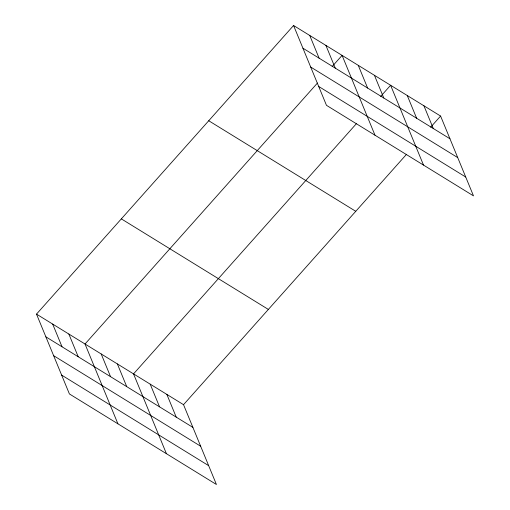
<?xml version="1.0" encoding="UTF-8"?>
<svg xmlns="http://www.w3.org/2000/svg" width="510" height="510" viewBox="0 0 510 510"><rect width="100%" height="100%" fill="white"/><g stroke="black" fill="none" stroke-linecap="round" stroke-linejoin="round"><path stroke-width="0.76" d="M36.503 314.122L183.53 404.679L216.431 484.5L69.405 393.943L36.503 314.122L293.569 25.5L440.595 116.057L473.497 195.878L326.47 105.321L293.569 25.5M317.475 83.015L85.023 344.008L117.925 423.829M332.137 66.555L342.089 55.386L374.99 135.201M356.573 123.484L133.543 373.894L166.438 453.709M380.658 96.441L390.609 85.266L423.504 165.087M183.53 404.679L406.559 154.275M430.644 127.226L440.595 116.057M302.934 48.208L449.954 138.765M310.698 67.052L457.725 157.609M318.705 86.47L465.726 177.027M208.737 120.749L355.763 211.306M121.335 218.879L268.362 309.436M45.862 336.829L192.888 427.386M53.633 355.674L200.659 446.237M61.633 375.092L208.66 465.656M423.931 105.793L433.29 128.501M407.273 95.529L416.632 118.237M374.436 75.308L383.794 98.016M358.262 65.344L367.621 88.051M325.916 45.422L335.274 68.13M309.742 35.464L319.101 58.165M166.866 394.421L176.224 417.123M150.201 384.157L159.56 406.859M117.37 363.93L126.729 386.637M101.197 353.972L110.555 376.673M68.85 334.044L78.209 356.751M52.677 324.086L62.035 346.794"/></g></svg>
